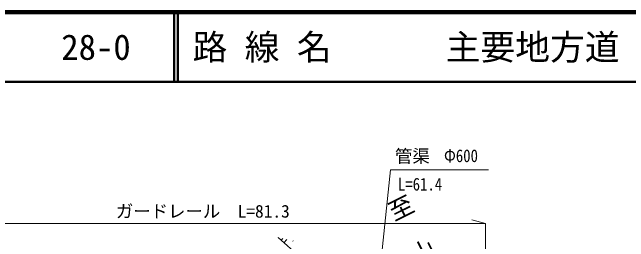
# Model space of a CAD drawing. Units: millimetres, scale not verified. Extents: x 40000 to 680000, y 20000 to 380000.
# Drawn here: x 154488 to 243038, y 347044 to 380000 of the extents above; entities that cross this region are included whole.
import ezdxf
from ezdxf.enums import TextEntityAlignment as Align

# ---------------------------------------------------------------- set-up
doc = ezdxf.new("R2010")
doc.units = ezdxf.units.MM
doc.header["$LTSCALE"] = 1000
for name, color, linetype, lineweight in [('M-BGD', 7, 'Continuous', 25), ('M-STR-HTXT', 7, 'Continuous', 13), ('M-TTL', 2, 'Continuous', 140), ('M-TTL-LINE', 7, 'Continuous', 50)]:
    doc.layers.add(name, color=color, linetype=linetype, lineweight=lineweight)
doc.layers.add('M-BMK-HTXT', color=7, linetype='Continuous')
doc.layers.add('M-TTL-TXT', color=7, linetype='Continuous')
doc.styles.add('@ＭＳ ゴシック', font='')
doc.styles.add('ＭＳ ゴシック', font='')
doc.styles.get('@ＭＳ ゴシック').set_extended_font_data('@MS Gothic')
doc.styles.get('ＭＳ ゴシック').set_extended_font_data('MS Gothic')

msp = doc.modelspace()

# ---------------------------------------------------------------- linework, layer by layer
at = {"layer": 'M-BGD'}
for p, q in [((192707, 347600), (192726, 347622)), ((193110, 347241), (193331, 347489)), ((193513, 346882), (193936, 347357)), ((194777, 347173), (194831, 347122))]:
    msp.add_line(p, q, dxfattribs=at)
msp.add_lwpolyline([(212421, 329808), (209628, 332461), (204319, 336944), (199349, 341427), (195776, 344866), (192669, 347634)], dxfattribs=at)
at = {"layer": 'M-STR-HTXT'}
for p, q in [((201932, 292296), (208838, 357383)), ((208838, 357383), (222895, 357383)), ((222446, 349641), (220514, 350159)), ((141146, 349641), (222446, 349641)), ((222446, 349641), (222446, 292310))]:
    msp.add_line(p, q, dxfattribs=at)
at = {"layer": 'M-TTL'}
msp.add_line((680000, 380000), (40000, 380000), dxfattribs=at)
at = {"layer": 'M-TTL-LINE'}
for p, q in [((177750, 380000), (177750, 370000)), ((178250, 380000), (178250, 370000)), ((40000, 370000), (680000, 370000))]:
    msp.add_line(p, q, dxfattribs=at)

# ---------------------------------------------------------------- texts
at = {"layer": 'M-BMK-HTXT', "style": '@ＭＳ ゴシック'}
msp.add_text('至\u3000山口', height=2566, rotation=296.459, dxfattribs=at).set_placement((210772, 346304), align=Align.BOTTOM_CENTER)
at = {"layer": 'M-STR-HTXT', "style": 'ＭＳ ゴシック'}
for s, p in [('管渠', (209465, 357873)), ('ガードレール\u3000L=81.3', (169362, 349950))]:
    msp.add_text(s, height=1833, dxfattribs=at).set_placement(p, align=Align.BOTTOM_LEFT)
at = {"layer": 'M-STR-HTXT', "style": 'ＭＳ ゴシック', "width": 0.85}
for s, p in [('Φ600', (216505, 357927)), ('L=61.4', (209884, 353838))]:
    msp.add_text(s, height=1833, dxfattribs=at).set_placement(p, align=Align.BOTTOM_LEFT)
at = {"layer": 'M-TTL-TXT', "style": 'ＭＳ ゴシック'}
for s, p in [('路 線 名', (180380, 375000)), ('主要地方道\u3000山口宇部線', (216734, 375000)), ('28-0', (161521, 375000))]:
    msp.add_text(s, height=3666, dxfattribs=at).set_placement(p, align=Align.MIDDLE_LEFT)

doc.saveas('drawing.dxf')
